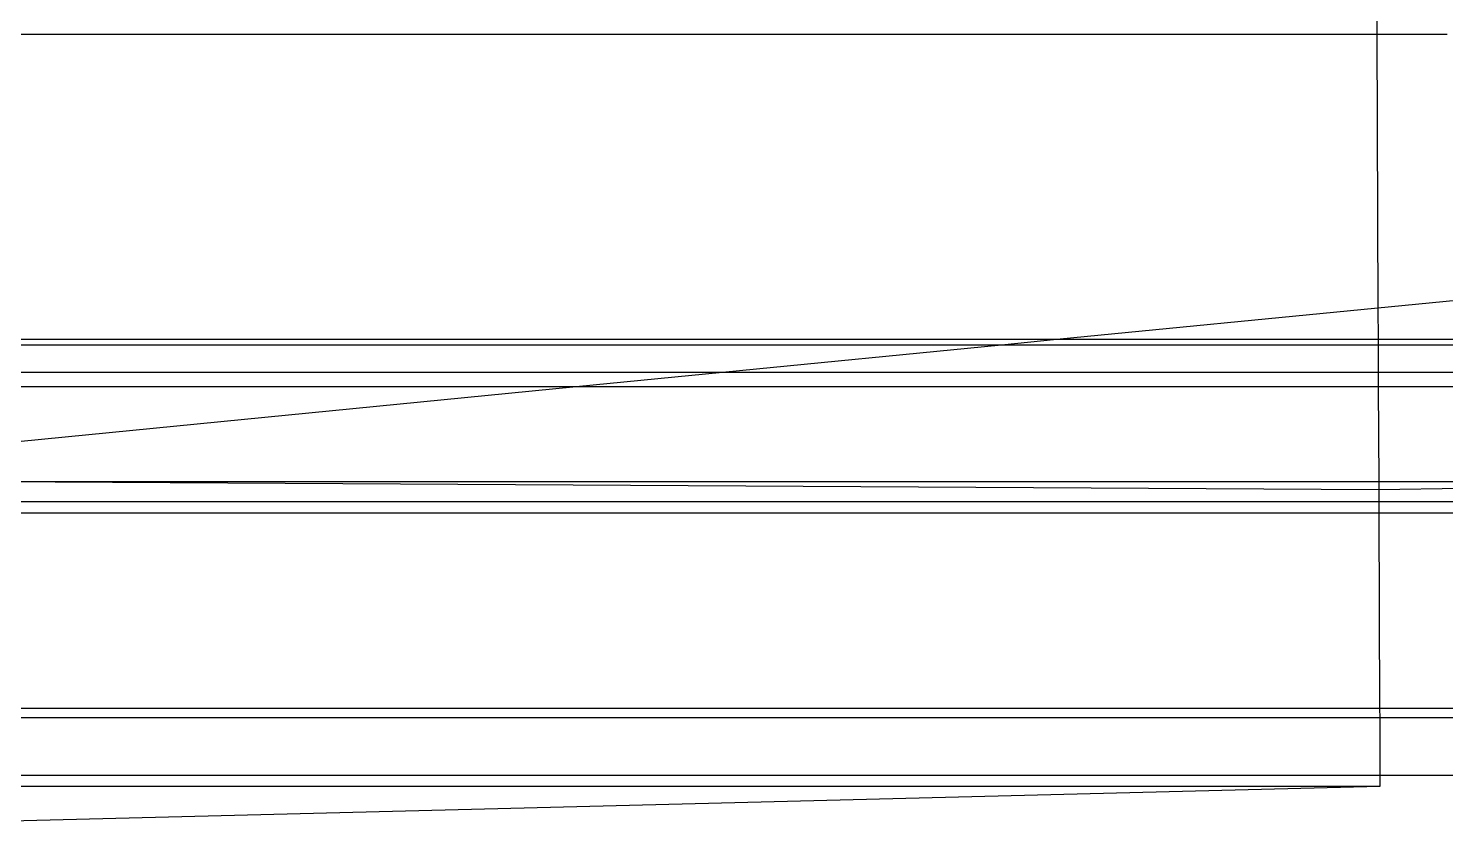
# Model space of a CAD drawing. Extents: x -24961 to 905641, y -154323 to 635957.
# Drawn here: x 437929.04 to 437936.85, y -143413.4 to -143409.03 of the extents above; entities that cross this region are included whole.
import ezdxf

# ---------------------------------------------------------------- set-up
doc = ezdxf.new("R2010")
doc.units = 0
doc.header["$LTSCALE"] = 1000
doc.header["$MEASUREMENT"] = 0

msp = doc.modelspace()

# ---------------------------------------------------------------- linework, layer by layer
for p, q in [((437936.4724, -143408.9151), (437936.473, -143409.0652)), ((437936.473, -143409.0652), (437928.868, -143409.0652)), ((437936.473, -143409.0652), (437936.4792, -143410.572)), ((437936.86, -143409.0652), (437936.473, -143409.0652)), ((437936.9116, -143410.5295), (437936.4792, -143410.572)), ((437936.4792, -143410.572), (437934.7088, -143410.746)), ((437936.4792, -143410.572), (437936.48, -143410.746)), ((437934.7088, -143410.746), (437928.8111, -143410.746)), ((437934.7088, -143410.746), (437934.4055, -143410.7758)), ((437936.48, -143410.746), (437934.7088, -143410.746)), ((437936.48, -143410.746), (437936.4801, -143410.7758)), ((437936.9192, -143410.746), (437936.48, -143410.746)), ((437934.4055, -143410.7758), (437928.8112, -143410.7758)), ((437934.4055, -143410.7758), (437932.867, -143410.927)), ((437936.4801, -143410.7758), (437934.4055, -143410.7758)), ((437936.4801, -143410.7758), (437936.4807, -143410.927)), ((437936.9202, -143410.7758), (437936.4801, -143410.7758)), ((437932.867, -143410.927), (437928.8118, -143410.927)), ((437932.867, -143410.927), (437932.0615, -143411.0061)), ((437936.4807, -143410.927), (437932.867, -143410.927)), ((437936.4807, -143410.927), (437936.481, -143411.0061)), ((437936.9255, -143410.927), (437936.4807, -143410.927)), ((437932.0615, -143411.0061), (437928.8121, -143411.0061)), ((437932.0615, -143411.0061), (437928.8135, -143411.3253)), ((437936.481, -143411.0061), (437932.0615, -143411.0061)), ((437936.481, -143411.0061), (437936.4832, -143411.5293)), ((437936.9283, -143411.0061), (437936.481, -143411.0061)), ((437936.4832, -143411.5293), (437928.8143, -143411.5293)), ((437936.4834, -143411.574), (437928.8143, -143411.5293)), ((437936.4832, -143411.5293), (437936.4834, -143411.574)), ((437936.9467, -143411.5293), (437936.4832, -143411.5293)), ((437936.948, -143411.5658), (437936.4834, -143411.574)), ((437936.4834, -143411.574), (437936.4837, -143411.64)), ((437936.4837, -143411.64), (437928.8148, -143411.64)), ((437936.4839, -143411.7023), (437928.815, -143411.7023)), ((437936.4837, -143411.64), (437936.4839, -143411.7023)), ((437936.9506, -143411.64), (437936.4837, -143411.64)), ((437936.4839, -143411.7023), (437936.4884, -143412.7785)), ((437936.9528, -143411.7023), (437936.4839, -143411.7023)), ((437936.4884, -143412.7785), (437928.8195, -143412.7785)), ((437936.4884, -143412.7785), (437936.4886, -143412.8293)), ((437936.9907, -143412.7785), (437936.4884, -143412.7785)), ((437936.4886, -143412.8293), (437928.8197, -143412.8293)), ((437936.4886, -143412.8293), (437936.4899, -143413.1469)), ((437936.9924, -143412.8293), (437936.4886, -143412.8293)), ((437936.4899, -143413.1469), (437928.821, -143413.1469)), ((437936.4899, -143413.1469), (437936.4901, -143413.2085)), ((437937.0036, -143413.1469), (437936.4899, -143413.1469)), ((437936.4901, -143413.2085), (437928.8212, -143413.2085)), ((437936.4901, -143413.2085), (437928.822, -143413.402))]:
    msp.add_line(p, q)

doc.saveas('drawing.dxf')
